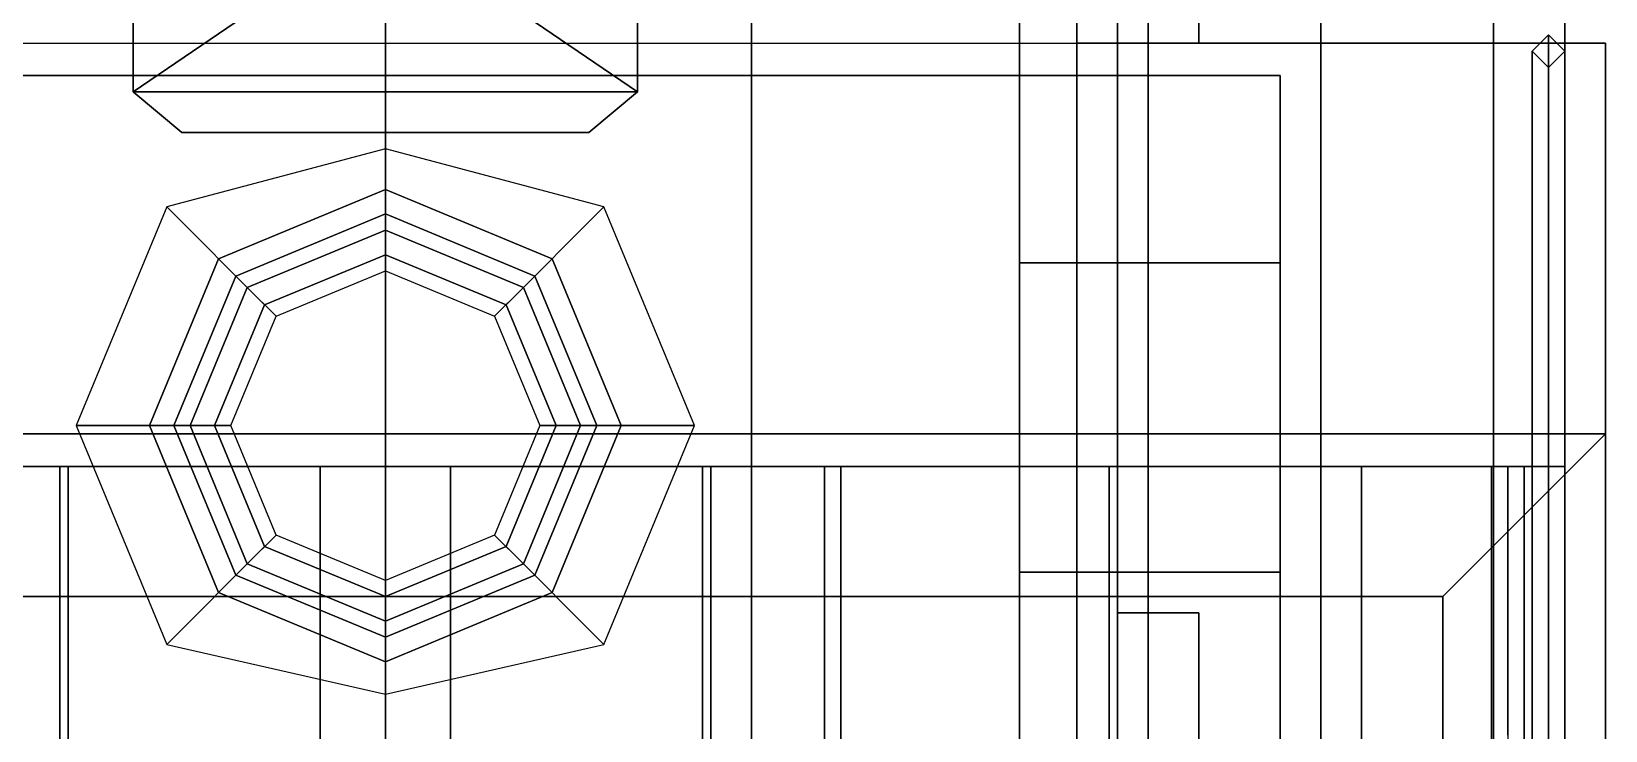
# Model space of a CAD drawing. Header units: millimetres. Extents: x -1.5 to 3, y -6.1 to 15.5.
# Drawn here: x -0.435 to 1.5, y 3.736 to 4.594 of the extents above; entities that cross this region are included whole.
import ezdxf

# ---------------------------------------------------------------- set-up
doc = ezdxf.new("R2010")
doc.units = ezdxf.units.MM

msp = doc.modelspace()

# ---------------------------------------------------------------- linework, layer by layer
for points in [[(-1, 5.28, 1.2), (-1, 4.58, 1.2), (1, 4.58, 1.2), (1, 5.28, 1.2)], [(1, 4.58, 1.2), (1, 4.58, 0.89), (1, 5.28, 0.89), (1, 5.28, 1.2)], [(1.45, 5.07, 1.98), (1.45, -3.29, 1.98), (-1.45, -3.29, 1.98), (-1.45, 5.07, 1.98)], [(-1.45, 5.07, 2.07), (-1.45, -3.29, 2.07), (1.45, -3.29, 2.07), (1.45, 5.07, 2.07)], [(1.45, -3.29, 2.07), (1.45, -3.29, 1.98), (1.45, 5.07, 1.98), (1.45, 5.07, 2.07)], [(-0.31, 5.03, 3.88), (-0.31, 4.52, 3.88), (-0.31, 4.52, 4.59), (-0.31, 5.03, 4.59)], [(0.31, 5.03, 3.88), (0.31, 4.52, 3.88), (-0.31, 4.52, 3.88), (-0.31, 5.03, 3.88)], [(-0.31, 5.03, 4.59), (-0.31, 4.52, 4.59), (-0.09, 4.67, 4.75), (-0.09, 4.85, 4.75)], [(0.09, 4.67, 4.75), (0.31, 4.52, 4.59), (0.31, 5.03, 4.59), (0.09, 4.85, 4.75)], [(0.31, 4.52, 4.59), (0.31, 4.52, 3.88), (0.31, 5.03, 3.88), (0.31, 5.03, 4.59)], [(0, 4.7, 3.89), (-0.45, 4.7, 3.7694), (-0.45, -1.52, 3.7694), (0, -1.52, 3.89)], [(-0.45, 4.7, 2.2106), (0, 4.7, 2.09), (0, -1.52, 2.09), (-0.45, -1.52, 2.2106)], [(0.45, 4.7, 3.7694), (0, 4.7, 3.89), (0, -1.52, 3.89), (0.45, -1.52, 3.7694)], [(0, 4.7, 2.09), (0.45, 4.7, 2.2106), (0.45, -1.52, 2.2106), (0, -1.52, 2.09)], [(0.7794, 4.7, 3.44), (0.45, 4.7, 3.7694), (0.45, -1.52, 3.7694), (0.7794, -1.52, 3.44)], [(0.45, 4.7, 2.2106), (0.7794, 4.7, 2.54), (0.7794, -1.52, 2.54), (0.45, -1.52, 2.2106)], [(0.9, 4.7, 2.99), (0.7794, 4.7, 3.44), (0.7794, -1.52, 3.44), (0.9, -1.52, 2.99)], [(0.7794, 4.7, 2.54), (0.9, 4.7, 2.99), (0.9, -1.52, 2.99), (0.7794, -1.52, 2.54)], [(-0.09, 4.67, 4.75), (-0.31, 4.52, 4.59), (0.31, 4.52, 4.59), (0.09, 4.67, 4.75)], [(0.9379, 4.62, 0.9321), (0.85, 4.62, 0.72), (0.85, 3.62, 0.68), (0.9379, 3.62, 0.8921)], [(0.85, 4.62, 0.72), (0.9379, 4.62, 0.5079), (0.9379, 3.62, 0.4679), (0.85, 3.62, 0.68)], [(1.15, 4.62, 1.02), (0.9379, 4.62, 0.9321), (0.9379, 3.62, 0.8921), (1.15, 3.62, 0.98)], [(0.9379, 4.62, 0.5079), (1.15, 4.62, 0.42), (1.15, 3.62, 0.38), (0.9379, 3.62, 0.4679)], [(1.3621, 4.62, 0.9321), (1.15, 4.62, 1.02), (1.15, 3.62, 0.98), (1.3621, 3.62, 0.8921)], [(1.15, 4.62, 0.42), (1.3621, 4.62, 0.5079), (1.3621, 3.62, 0.4679), (1.15, 3.62, 0.38)], [(1.45, 4.62, 0.72), (1.3621, 4.62, 0.9321), (1.3621, 3.62, 0.8921), (1.45, 3.62, 0.68)], [(1.3621, 4.62, 0.5079), (1.45, 4.62, 0.72), (1.45, 3.62, 0.68), (1.3621, 3.62, 0.4679)], [(1.43, 4.59, 2.46), (1.41, 4.57, 2.44), (1.41, -3.29, 2.44), (1.43, -3.29, 2.46)], [(1.43, 4.59, 2.91), (1.41, 4.57, 2.89), (1.41, -3.29, 2.89), (1.43, -3.29, 2.91)], [(1.43, 4.59, 2.07), (1.41, 4.57, 2.07), (1.41, 4.57, 2.89), (1.43, 4.59, 2.91)], [(1.45, 4.57, 2.44), (1.43, 4.59, 2.46), (1.43, -3.29, 2.46), (1.45, -3.29, 2.44)], [(1.45, 4.57, 2.89), (1.43, 4.59, 2.91), (1.43, -3.29, 2.91), (1.45, -3.29, 2.89)], [(1.45, 4.57, 2.07), (1.43, 4.59, 2.07), (1.43, 4.59, 2.91), (1.45, 4.57, 2.89)], [(0.85, 4.58, 0.7184), (0.85, 3.65, 0.6812), (0.85, 3.65, 1.98), (0.85, 4.58, 1.98)], [(1.45, 4.58, 1.98), (1.45, 4.58, 0.7184), (0.85, 4.58, 0.7184), (0.85, 4.58, 1.98)], [(1.41, 4.57, 2.44), (1.43, 4.55, 2.42), (1.43, -3.29, 2.42), (1.41, -3.29, 2.44)], [(1.41, 4.57, 2.89), (1.43, 4.55, 2.87), (1.43, -3.29, 2.87), (1.41, -3.29, 2.89)], [(1.41, 4.57, 2.07), (1.43, 4.55, 2.07), (1.43, 4.55, 2.87), (1.41, 4.57, 2.89)], [(1.43, 4.55, 2.42), (1.45, 4.57, 2.44), (1.45, -3.29, 2.44), (1.43, -3.29, 2.42)], [(1.43, 4.55, 2.87), (1.45, 4.57, 2.89), (1.45, -3.29, 2.89), (1.43, -3.29, 2.87)], [(1.43, 4.55, 2.07), (1.45, 4.57, 2.07), (1.45, 4.57, 2.89), (1.43, 4.55, 2.87)], [(1.45, 3.65, 1.98), (1.45, 3.65, 1.46), (1.45, 4.58, 1.51), (1.45, 4.58, 1.98)], [(1.5, 4.58, 1.39), (1.5, 4.58, 1.16), (1.45, 4.58, 1.02), (1.45, 4.58, 1.51)], [(1.5, 4.58, 1.16), (1.5, 3.65, 1.1), (1.45, 3.65, 0.97), (1.45, 4.58, 1.02)], [(1.45, 4.58, 1.51), (1.45, 3.65, 1.46), (1.5, 3.65, 1.33), (1.5, 4.58, 1.39)], [(1.45, 3.65, 0.97), (1.45, 3.65, 0.6812), (1.45, 4.58, 0.7184), (1.45, 4.58, 1.02)], [(1.5, 3.65, 1.33), (1.5, 3.65, 1.1), (1.5, 4.58, 1.16), (1.5, 4.58, 1.39)], [(-0.45, 4.54, 2.2106), (0, 4.54, 2.09), (0, 4.54, 2.07), (-1.1, 4.54, 2.07)], [(1.1, 4.54, 2.07), (0, 4.54, 2.07), (0, 4.54, 2.09), (0.45, 4.54, 2.2106)], [(1.1, 4.54, 2.17), (1.1, 4.54, 2.07), (0.45, 4.54, 2.2106), (0.7794, 4.54, 2.54)], [(1.1, 4.31, 2.17), (1.1, 4.54, 2.17), (0.7794, 4.54, 2.54), (0.7794, 4.31, 2.54)], [(1.1, 3.64, 2.17), (1.1, 3.64, 2.07), (1.1, 4.54, 2.07), (1.1, 4.54, 2.17)], [(-0.31, 4.52, 3.88), (-0.25, 4.47, 3.96), (-0.25, 4.47, 4.53), (-0.31, 4.52, 4.59)], [(0.31, 4.52, 3.88), (0.25, 4.47, 3.96), (-0.25, 4.47, 3.96), (-0.31, 4.52, 3.88)], [(-0.31, 4.52, 4.59), (-0.25, 4.47, 4.53), (0.25, 4.47, 4.53), (0.31, 4.52, 4.59)], [(0.25, 4.47, 4.53), (0.25, 4.47, 3.96), (0.31, 4.52, 3.88), (0.31, 4.52, 4.59)], [(-0.25, 4.47, 4.53), (-0.25, 4.47, 3.96), (0.25, 4.47, 3.96), (0.25, 4.47, 4.53)], [(0, 4.45, 3.89), (-0.2687, 4.3787, 3.81), (-0.1485, 4.2585, 4.13), (0, 4.32, 4.13)], [(0.2687, 4.3787, 3.81), (0, 4.45, 3.89), (0, 4.32, 4.13), (0.1485, 4.2585, 4.13)], [(0, 4.4, 5.03), (-0.2051, 4.3151, 5.03), (-0.2051, 4.3151, 5.08), (0, 4.4, 5.08)], [(0, 4.37, 5.03), (-0.1838, 4.2938, 5.03), (-0.2051, 4.3151, 5.03), (0, 4.4, 5.03)], [(0, 4.4, 5.08), (-0.2051, 4.3151, 5.08), (-0.1697, 4.2797, 5.08), (0, 4.35, 5.08)], [(0.2051, 4.3151, 5.03), (0, 4.4, 5.03), (0, 4.4, 5.08), (0.2051, 4.3151, 5.08)], [(0.1838, 4.2938, 5.03), (0, 4.37, 5.03), (0, 4.4, 5.03), (0.2051, 4.3151, 5.03)], [(0.2051, 4.3151, 5.08), (0, 4.4, 5.08), (0, 4.35, 5.08), (0.1697, 4.2797, 5.08)], [(-0.2687, 4.3787, 3.81), (-0.38, 4.11, 3.77), (-0.21, 4.11, 4.13), (-0.1485, 4.2585, 4.13)], [(0.38, 4.11, 3.77), (0.2687, 4.3787, 3.81), (0.1485, 4.2585, 4.13), (0.21, 4.11, 4.13)], [(0, 4.32, 4.13), (-0.1485, 4.2585, 4.13), (-0.1838, 4.2938, 5.03), (0, 4.37, 5.03)], [(0.1485, 4.2585, 4.13), (0, 4.32, 4.13), (0, 4.37, 5.03), (0.1838, 4.2938, 5.03)], [(0, 4.35, 5.08), (-0.1697, 4.2797, 5.08), (-0.1344, 4.2444, 4.13), (0, 4.3, 4.13)], [(0.1697, 4.2797, 5.08), (0, 4.35, 5.08), (0, 4.3, 4.13), (0.1344, 4.2444, 4.13)], [(-0.2051, 4.3151, 5.03), (-0.29, 4.11, 5.03), (-0.29, 4.11, 5.08), (-0.2051, 4.3151, 5.08)], [(-0.1838, 4.2938, 5.03), (-0.26, 4.11, 5.03), (-0.29, 4.11, 5.03), (-0.2051, 4.3151, 5.03)], [(-0.2051, 4.3151, 5.08), (-0.29, 4.11, 5.08), (-0.24, 4.11, 5.08), (-0.1697, 4.2797, 5.08)], [(0.29, 4.11, 5.08), (0.2051, 4.3151, 5.08), (0.1697, 4.2797, 5.08), (0.24, 4.11, 5.08)], [(0.26, 4.11, 5.03), (0.1838, 4.2938, 5.03), (0.2051, 4.3151, 5.03), (0.29, 4.11, 5.03)], [(0.29, 4.11, 5.03), (0.2051, 4.3151, 5.03), (0.2051, 4.3151, 5.08), (0.29, 4.11, 5.08)], [(0.9, 4.31, 2.99), (1.1, 4.31, 2.17), (0.7794, 4.31, 2.54)], [(0.9, 3.93, 2.99), (1.1, 3.93, 2.17), (1.1, 4.31, 2.17), (0.9, 4.31, 2.99)], [(-0.1485, 4.2585, 4.13), (-0.21, 4.11, 4.13), (-0.26, 4.11, 5.03), (-0.1838, 4.2938, 5.03)], [(-0.1697, 4.2797, 5.08), (-0.24, 4.11, 5.08), (-0.19, 4.11, 4.13), (-0.1344, 4.2444, 4.13)], [(0.24, 4.11, 5.08), (0.1697, 4.2797, 5.08), (0.1344, 4.2444, 4.13), (0.19, 4.11, 4.13)], [(0.21, 4.11, 4.13), (0.1485, 4.2585, 4.13), (0.1838, 4.2938, 5.03), (0.26, 4.11, 5.03)], [(-0.38, 4.11, 3.77), (-0.2687, 3.8413, 3.81), (-0.1485, 3.9615, 4.13), (-0.21, 4.11, 4.13)], [(-0.29, 4.11, 5.03), (-0.2051, 3.9049, 5.03), (-0.2051, 3.9049, 5.08), (-0.29, 4.11, 5.08)], [(-0.26, 4.11, 5.03), (-0.1838, 3.9262, 5.03), (-0.2051, 3.9049, 5.03), (-0.29, 4.11, 5.03)], [(-0.29, 4.11, 5.08), (-0.2051, 3.9049, 5.08), (-0.1697, 3.9403, 5.08), (-0.24, 4.11, 5.08)], [(-0.21, 4.11, 4.13), (-0.1485, 3.9615, 4.13), (-0.1838, 3.9262, 5.03), (-0.26, 4.11, 5.03)], [(-0.24, 4.11, 5.08), (-0.1697, 3.9403, 5.08), (-0.1344, 3.9756, 4.13), (-0.19, 4.11, 4.13)], [(0.1697, 3.9403, 5.08), (0.24, 4.11, 5.08), (0.19, 4.11, 4.13), (0.1344, 3.9756, 4.13)], [(0.1485, 3.9615, 4.13), (0.21, 4.11, 4.13), (0.26, 4.11, 5.03), (0.1838, 3.9262, 5.03)], [(0.2687, 3.8413, 3.81), (0.38, 4.11, 3.77), (0.21, 4.11, 4.13), (0.1485, 3.9615, 4.13)], [(0.2051, 3.9049, 5.08), (0.29, 4.11, 5.08), (0.24, 4.11, 5.08), (0.1697, 3.9403, 5.08)], [(0.1838, 3.9262, 5.03), (0.26, 4.11, 5.03), (0.29, 4.11, 5.03), (0.2051, 3.9049, 5.03)], [(0.2051, 3.9049, 5.03), (0.29, 4.11, 5.03), (0.29, 4.11, 5.08), (0.2051, 3.9049, 5.08)], [(1.5, 4.1, -16.08), (1.5, 4.1, -16.4), (-1.5, 4.1, -16.4), (-1.5, 4.1, -16.08)], [(-1.5, 4.1, -16.4), (1.5, 4.1, -16.4), (1.3, 3.9, -16.4), (-1.3, 3.9, -16.4)], [(-1.3, 3.9, -16.08), (1.3, 3.9, -16.08), (1.5, 4.1, -16.08), (-1.5, 4.1, -16.08)], [(1.3, 3.9, -16.08), (1.3, -3.68, -16.08), (1.5, -3.88, -16.08), (1.5, 4.1, -16.08)], [(1.5, 4.1, -16.08), (1.5, 4.1, -16.4), (1.3, 3.9, -16.4), (1.3, 3.9, -16.08)], [(1.5, 4.1, -16.4), (1.5, -3.88, -16.4), (1.3, -3.68, -16.4), (1.3, 3.9, -16.4)], [(1.3, 3.9, -16.08), (1.3, 3.9, -16.4), (1.5, 4.1, -16.4), (1.5, 4.1, -16.08)], [(1.5, -3.88, -16.08), (1.5, -3.88, -16.4), (1.5, 4.1, -16.4), (1.5, 4.1, -16.08)], [(-0.4, 2.55, -12.77), (-0.4, 4.06, -12.77), (-0.56, 4.06, -12.82), (-0.56, 2.55, -12.82)], [(-0.39, 4.06, -12.8), (-0.54, 4.06, -12.85), (-0.56, 4.06, -12.82), (-0.4, 4.06, -12.77)], [(-0.54, 2.55, -12.85), (-0.54, 4.06, -12.85), (-0.39, 4.06, -12.8), (-0.39, 2.55, -12.8)], [(-0.08, 2.55, -12.69), (-0.08, 4.06, -12.69), (-0.4, 4.06, -12.77), (-0.4, 2.55, -12.77)], [(-0.08, 4.06, -12.73), (-0.39, 4.06, -12.8), (-0.4, 4.06, -12.77), (-0.08, 4.06, -12.69)], [(-0.39, 2.55, -12.8), (-0.39, 4.06, -12.8), (-0.08, 4.06, -12.73), (-0.08, 2.55, -12.73)], [(-0.08, 2.55, -12.73), (-0.08, 4.06, -12.73), (0.08, 4.06, -12.73), (0.08, 2.55, -12.73)], [(0.08, 2.55, -12.69), (0.08, 4.06, -12.69), (-0.08, 4.06, -12.69), (-0.08, 2.55, -12.69)], [(0.08, 4.06, -12.73), (-0.08, 4.06, -12.73), (-0.08, 4.06, -12.69), (0.08, 4.06, -12.69)], [(0.08, 4.06, -12.69), (0.08, 2.55, -12.69), (0.4, 2.55, -12.77), (0.4, 4.06, -12.77)], [(0.39, 4.06, -12.8), (0.39, 2.55, -12.8), (0.08, 2.55, -12.73), (0.08, 4.06, -12.73)], [(0.39, 4.06, -12.8), (0.08, 4.06, -12.73), (0.08, 4.06, -12.69), (0.4, 4.06, -12.77)], [(0.54, 4.06, -12.85), (0.54, 2.55, -12.85), (0.39, 2.55, -12.8), (0.39, 4.06, -12.8)], [(0.54, 4.06, -12.85), (0.39, 4.06, -12.8), (0.4, 4.06, -12.77), (0.56, 4.06, -12.82)], [(0.4, 4.06, -12.77), (0.4, 2.55, -12.77), (0.56, 2.55, -12.82), (0.56, 4.06, -12.82)], [(0.85, 4.06, -12.98), (0.85, 2.55, -12.98), (0.54, 2.55, -12.85), (0.54, 4.06, -12.85)], [(0.85, 4.06, -12.98), (0.54, 4.06, -12.85), (0.56, 4.06, -12.82), (0.89, 4.06, -12.96)], [(0.56, 4.06, -12.82), (0.56, 2.55, -12.82), (0.89, 2.55, -12.96), (0.89, 4.06, -12.96)], [(1.15, 4.06, -13.19), (1.15, 2.55, -13.19), (0.85, 2.55, -12.98), (0.85, 4.06, -12.98)], [(1.15, 4.06, -13.19), (0.85, 4.06, -12.98), (0.89, 4.06, -12.96), (1.2, 4.06, -13.19)], [(0.89, 4.06, -12.96), (0.89, 2.55, -12.96), (1.2, 2.55, -13.19), (1.2, 4.06, -13.19)], [(1.36, 4.06, -13.4), (1.36, 2.55, -13.4), (1.15, 2.55, -13.19), (1.15, 4.06, -13.19)], [(1.36, 4.06, -13.4), (1.15, 4.06, -13.19), (1.2, 4.06, -13.19), (1.4, 4.06, -13.4)], [(1.2, 4.06, -13.19), (1.2, 2.55, -13.19), (1.4, 2.55, -13.4), (1.4, 4.06, -13.4)], [(1.38, 4.06, -13.55), (1.38, 2.55, -13.55), (1.36, 2.55, -13.4), (1.36, 4.06, -13.4)], [(1.38, 4.06, -13.55), (1.36, 4.06, -13.4), (1.4, 4.06, -13.4), (1.45, 4.06, -13.55)], [(1.38, 3.73, -15.4), (1.38, 3.73, -13.55), (1.38, 4.06, -13.55), (1.38, 4.06, -15.4)], [(1.38, 4.06, -15.4), (1.38, 4.06, -13.55), (1.45, 4.06, -13.55), (1.45, 4.06, -15.4)], [(1.4, 4.06, -13.4), (1.4, 2.55, -13.4), (1.45, 2.55, -13.55), (1.45, 4.06, -13.55)], [(1.45, 4.06, -15.4), (1.45, 4.06, -13.55), (1.45, 3.73, -13.55), (1.45, 3.73, -15.4)], [(-0.1697, 3.9403, 5.08), (0, 3.87, 5.08), (0, 3.92, 4.13), (-0.1344, 3.9756, 4.13)], [(0, 3.87, 5.08), (0.1697, 3.9403, 5.08), (0.1344, 3.9756, 4.13), (0, 3.92, 4.13)], [(-0.2687, 3.8413, 3.81), (0, 3.78, 3.89), (0, 3.9, 4.13), (-0.1485, 3.9615, 4.13)], [(-0.1485, 3.9615, 4.13), (0, 3.9, 4.13), (0, 3.85, 5.03), (-0.1838, 3.9262, 5.03)], [(0, 3.9, 4.13), (0.1485, 3.9615, 4.13), (0.1838, 3.9262, 5.03), (0, 3.85, 5.03)], [(0, 3.78, 3.89), (0.2687, 3.8413, 3.81), (0.1485, 3.9615, 4.13), (0, 3.9, 4.13)], [(-0.2051, 3.9049, 5.08), (0, 3.82, 5.08), (0, 3.87, 5.08), (-0.1697, 3.9403, 5.08)], [(0, 3.82, 5.08), (0.2051, 3.9049, 5.08), (0.1697, 3.9403, 5.08), (0, 3.87, 5.08)], [(0.7794, 3.93, 2.54), (0.7794, 3.93, 2.54), (1.1, 3.93, 2.17), (0.9, 3.93, 2.99)], [(1.1, 3.64, 2.17), (1.1, 3.93, 2.17), (0.7794, 3.93, 2.54), (0.7794, 3.64, 2.54)], [(-0.1838, 3.9262, 5.03), (0, 3.85, 5.03), (0, 3.82, 5.03), (-0.2051, 3.9049, 5.03)], [(0, 3.85, 5.03), (0.1838, 3.9262, 5.03), (0.2051, 3.9049, 5.03), (0, 3.82, 5.03)], [(-1.3, 3.9, -16.4), (1.3, 3.9, -16.4), (1.3, 3.9, -16.08), (-1.3, 3.9, -16.08)], [(-0.2051, 3.9049, 5.03), (0, 3.82, 5.03), (0, 3.82, 5.08), (-0.2051, 3.9049, 5.08)], [(0, 3.82, 5.03), (0.2051, 3.9049, 5.03), (0.2051, 3.9049, 5.08), (0, 3.82, 5.08)], [(1.3, 3.9, -16.4), (1.3, -3.68, -16.4), (1.3, -3.68, -16.08), (1.3, 3.9, -16.08)], [(0.9, 3.65, -16.76), (0.9, 3.88, -16.76), (1, 3.88, -16.76), (1, 3.65, -16.76)], [(1, 3.65, -16.5), (1, 3.88, -16.5), (0.9, 3.88, -16.5), (0.9, 3.65, -16.5)], [(1, 3.88, -16.5), (1, 3.88, -16.76), (0.9, 3.88, -16.76), (0.9, 3.88, -16.5)], [(0.9, 3.88, -16.5), (0.9, 3.88, -16.76), (0.9, 3.65, -16.76), (0.9, 3.65, -16.5)], [(1, 3.65, -16.76), (1, 3.88, -16.76), (1, 3.88, -16.5), (1, 3.65, -16.5)]]:
    msp.add_3dface(points)

doc.saveas('drawing.dxf')
